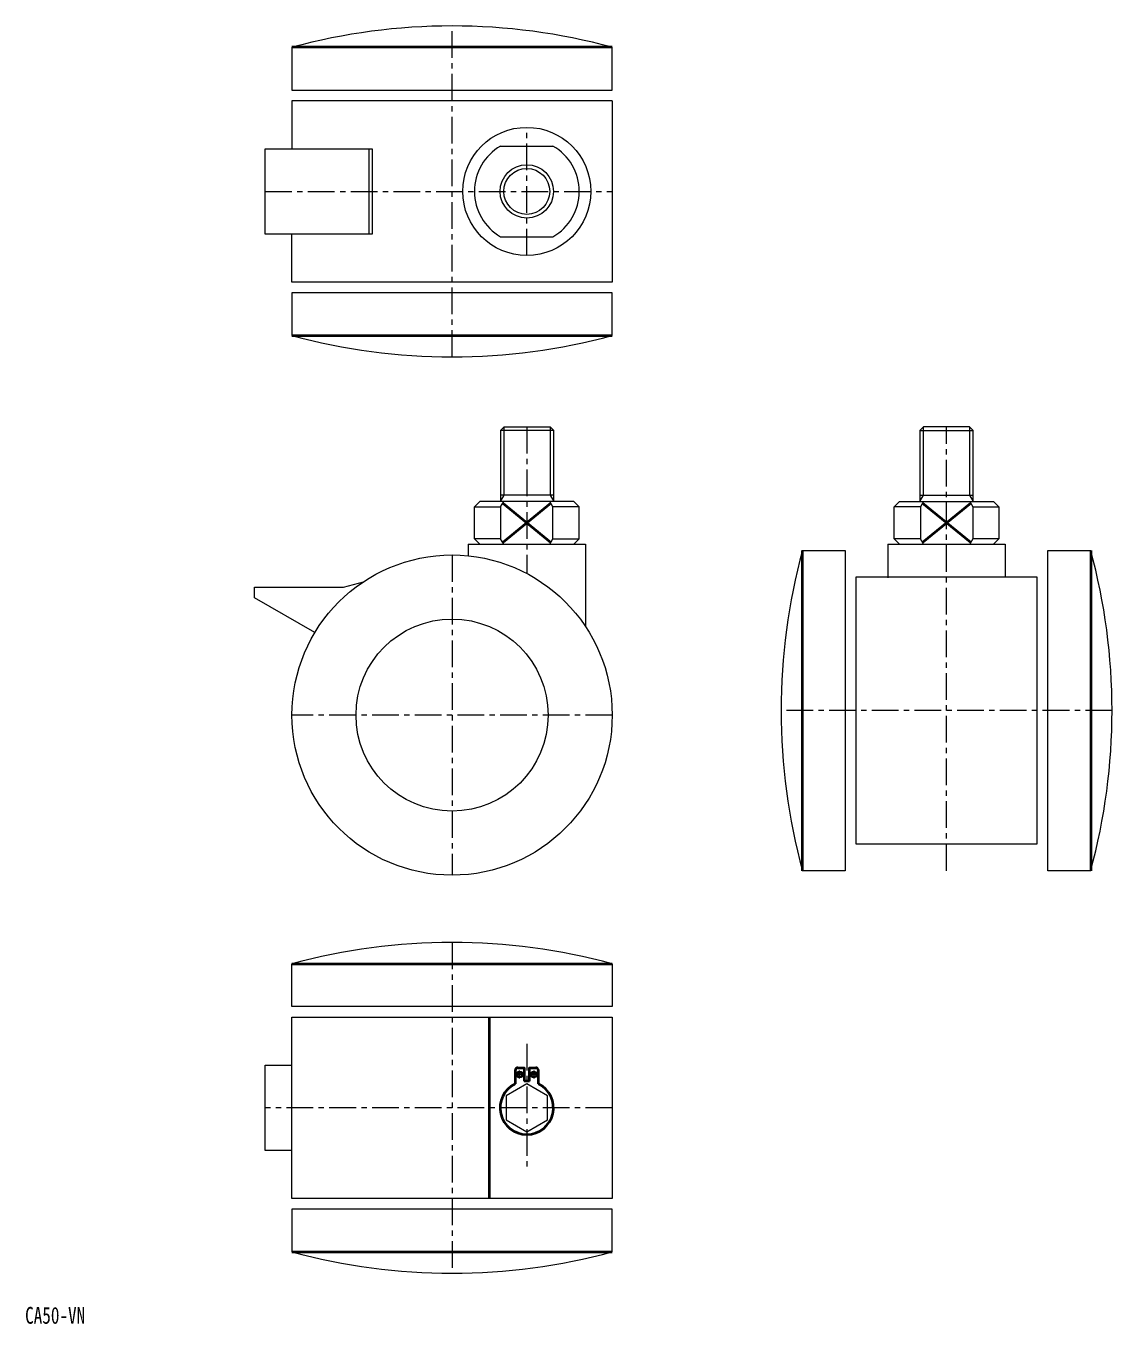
# Model space of a CAD drawing. Units: millimetres on the paper. Extents: x -594 to 361, y -421 to 342.
# Drawn here: x -114.3 to 89.2, y 68.4 to 311.6 of the extents above; entities that cross this region are included whole.
import ezdxf
from ezdxf.enums import TextEntityAlignment as Align

# ---------------------------------------------------------------- set-up
doc = ezdxf.new("R2010")
doc.units = ezdxf.units.MM
doc.linetypes.add('CHAIN1', pattern=[8, 5, -1, 1, -1])
doc.linetypes.add('DOUBLE_CHAIN1', pattern=[8.8, 5, -1, 0.6, -0.6, 0.6, -1])
doc.layers.add('0-0', color=7, linetype='Continuous', lineweight=18)
doc.layers.add('0-1', color=4, linetype='DOUBLE_CHAIN1', lineweight=18)
doc.styles.add('ＭＳ ゴシック', font='')
doc.styles.get('ＭＳ ゴシック').set_extended_font_data('MS Gothic')

msp = doc.modelspace()

# ---------------------------------------------------------------- linework, layer by layer
at = {"layer": '0-0', "lineweight": 40}
for p, q in [((-4.5, 307.631), (-64.5, 307.631)), ((-64.5, 253.631), (-4.5, 253.631)), ((-15.985, 222.18), (-25.015, 214.82)), ((-25.015, 222.18), (-15.985, 214.82)), ((62.666, 214.82), (53.636, 222.18)), ((62.666, 222.18), (53.636, 214.82)), ((31.151, 153.347), (31.151, 213.347)), ((85.151, 213.347), (85.151, 153.347)), ((-64.5, 135.914), (-4.5, 135.914)), ((-27.5, 91.914), (-27.5, 125.914)), ((-22.679, 115.914), (-22.679, 113.414)), ((-18.321, 113.414), (-18.321, 115.914)), ((-64.5, 81.914), (-4.5, 81.914))]:
    msp.add_line(p, q, dxfattribs=at)
at = {"layer": '0-0'}
for p, q in [((-50.077, 288.631), (-50.077, 272.631)), ((-25.407, 289.131), (-15.593, 289.131)), ((-25.407, 272.131), (-15.593, 272.131)), ((-4.5, 253.631), (-4.5, 261.631)), ((63.151, 235.8), (62.451, 236.5)), ((-25.435, 235.8), (-25.435, 222.5)), ((-15.435, 222.5), (-15.435, 235.8)), ((53.151, 235.8), (53.151, 222.5)), ((63.151, 222.5), (63.151, 235.8)), ((-25.407, 221.5), (-25.407, 215.5)), ((48.336, 215.5), (48.336, 221.5)), ((53.244, 221.5), (53.244, 215.5)), ((63.059, 221.5), (63.059, 215.5)), ((-31.5, 214.5), (-31.5, 212.35)), ((47.151, 214.5), (47.151, 208.197)), ((77.151, 213.347), (85.151, 213.347)), ((-64.5, 127.914), (-64.5, 135.914)), ((-64.5, 100.914), (-69.5, 100.914)), ((-64.5, 89.914), (-64.5, 81.914))]:
    msp.add_line(p, q, dxfattribs=at)
for points in [[(-64.5, 307.631), (-64.5, 299.631), (-4.5, 299.631), (-4.5, 307.631)], [(-4.5, 297.631), (-4.5, 263.631), (-64.5, 263.631), (-64.5, 272.631)], [(-4.5, 297.631), (-64.5, 297.631), (-64.5, 288.631)], [(-4.5, 261.631), (-64.5, 261.631), (-64.5, 253.631)], [(-25.435, 235.8), (-24.735, 236.5), (-16.135, 236.5), (-15.435, 235.8)], [(62.451, 236.5), (53.851, 236.5), (53.151, 235.8)], [(-30.315, 215.5), (-30.315, 221.5), (-25.407, 221.5), (-24.83, 222.5)], [(-10.685, 221.5), (-11.685, 222.5), (-29.315, 222.5), (-30.315, 221.5)], [(-16.17, 214.5), (-15.593, 215.5), (-15.593, 221.5), (-16.17, 222.5)], [(-10.685, 215.5), (-10.685, 221.5), (-15.593, 221.5)], [(53.821, 222.5), (53.244, 221.5), (48.336, 221.5), (49.336, 222.5), (66.966, 222.5), (67.966, 221.5)], [(62.481, 222.5), (63.059, 221.5), (67.966, 221.5), (67.966, 215.5), (66.966, 214.5)], [(-31.5, 214.5), (-9.5, 214.5), (-9.5, 199.083)], [(-24.83, 214.5), (-25.407, 215.5), (-30.315, 215.5), (-29.315, 214.5)], [(-15.593, 215.5), (-10.685, 215.5), (-11.685, 214.5)], [(47.151, 214.5), (69.151, 214.5), (69.151, 208.347)], [(53.821, 214.5), (53.244, 215.5), (48.336, 215.5), (49.336, 214.5)], [(67.966, 215.5), (63.059, 215.5), (62.481, 214.5)], [(31.151, 213.347), (39.151, 213.347), (39.151, 153.347), (31.151, 153.347)], [(85.151, 153.347), (77.151, 153.347), (77.151, 213.347)], [(-60.2, 197.976), (-71.5, 204.5), (-71.5, 206.5), (-54.815, 206.5), (-51.083, 207.5)], [(-4.5, 135.914), (-4.5, 127.914), (-64.5, 127.914)], [(-69.5, 100.914), (-69.5, 116.914), (-64.5, 116.914)], [(-4.5, 81.914), (-4.5, 89.914), (-64.5, 89.914)]]:
    msp.add_lwpolyline(points, dxfattribs=at)
for points in [[(-69.5, 272.631), (-69.5, 288.631), (-49.5, 288.631), (-49.5, 272.631)], [(41.151, 158.347), (75.151, 158.347), (75.151, 208.347), (41.151, 208.347)], [(-64.5, 125.914), (-4.5, 125.914), (-4.5, 91.914), (-64.5, 91.914)], [(-20.5, 104.414), (-16.603, 106.664), (-16.603, 111.164), (-20.5, 113.414), (-24.397, 111.164), (-24.397, 106.664)]]:
    msp.add_lwpolyline(points, close=True, dxfattribs=at)
at = {"layer": '0-0', "lineweight": 40}
for points in [[(-22.179, 116.414), (-21, 116.414), (-21, 113.889)], [(-20, 113.889), (-20, 116.414), (-18.821, 116.414)]]:
    msp.add_lwpolyline(points, dxfattribs=at)
at = {"layer": '0-0'}
for centre, radius in [((-20.5, 280.631), 12), ((-20.5, 280.631), 5), ((-34.5, 182.5), 30), ((-34.5, 182.5), 18)]:
    msp.add_circle(centre, radius, dxfattribs=at)
at = {"layer": '0-0', "lineweight": 40}
for centre in [(-21.84, 115.152), (-19.16, 115.152)]:
    msp.add_circle(centre, 0.5, dxfattribs=at)
at = {"layer": '0-0'}
for centre, radius, start, end in [((-34.5, 197.131), 114.5, 74.8107, 105.18929), ((-20.5, 280.631), 9.815, 120, 240), ((-20.5, 280.631), 9.815, 300, 60), ((-34.5, 364.131), 114.5, 254.8107, 285.18929), ((141.651, 183.347), 114.5, 164.8107, 195.18929), ((-25.349, 183.347), 114.5, 344.8107, 15.18929), ((-34.5, 25.414), 114.5, 74.8107, 105.18929), ((-34.5, 192.414), 114.5, 254.8107, 285.18929)]:
    msp.add_arc(centre, radius, start, end, dxfattribs=at)
at = {"layer": '0-0', "lineweight": 40}
for centre, radius, start, end in [((-22.179, 115.914), 0.5, 90, 180), ((-18.821, 115.914), 0.5, 0, 90), ((-20.5, 108.914), 5, 115.84193, 64.15807), ((-20.5, 108.914), 5, 84.26083, 95.73917)]:
    msp.add_arc(centre, radius, start, end, dxfattribs=at)
at = {"layer": '0-1', "linetype": 'CHAIN1'}
for p, q in [((-34.5, 249.631), (-34.5, 311.631)), ((-20.5, 268.631), (-20.5, 292.631)), ((-69.5, 280.631), (-4.5, 280.631)), ((-20.5, 236.5), (-20.5, 209.033)), ((58.151, 153.347), (58.151, 236.5)), ((-34.5, 212.5), (-34.5, 152.5)), ((-4.5, 182.5), (-64.5, 182.5)), ((89.151, 183.347), (27.151, 183.347)), ((-34.5, 139.914), (-34.5, 77.914)), ((-20.5, 120.914), (-20.5, 96.914)), ((-21.191, 115.152), (-22.488, 115.152)), ((-21.84, 114.389), (-21.84, 115.914)), ((-18.512, 115.152), (-19.809, 115.152)), ((-19.16, 115.914), (-19.16, 114.389)), ((-4.5, 108.914), (-69.5, 108.914))]:
    msp.add_line(p, q, dxfattribs=at)
at = {"layer": '0-1', "linetype": 'Continuous'}
for p, q in [((-24.735, 223.712), (-24.735, 236.5)), ((-15.435, 235.8), (-25.435, 235.8)), ((53.151, 235.8), (63.151, 235.8)), ((-15.435, 223.712), (-25.435, 223.712)), ((-25.435, 222.5), (-24.735, 223.712)), ((53.151, 223.712), (63.151, 223.712))]:
    msp.add_line(p, q, dxfattribs=at)
for points in [[(-16.135, 236.5), (-16.135, 223.712), (-15.435, 222.5)], [(53.151, 222.5), (53.851, 223.712), (53.851, 236.5)], [(62.451, 236.5), (62.451, 223.712), (63.151, 222.5)]]:
    msp.add_lwpolyline(points, dxfattribs=at)
msp.add_circle((-20.5, 280.631), 4.3, dxfattribs=at)

# ---------------------------------------------------------------- texts
at = {"layer": '0-0', "style": 'ＭＳ ゴシック', "width": 0.75}
msp.add_text('CA50-VN', height=3.152, dxfattribs=at).set_placement((-114.5, 67.5), align=Align.BOTTOM_LEFT)

doc.saveas('drawing.dxf')
